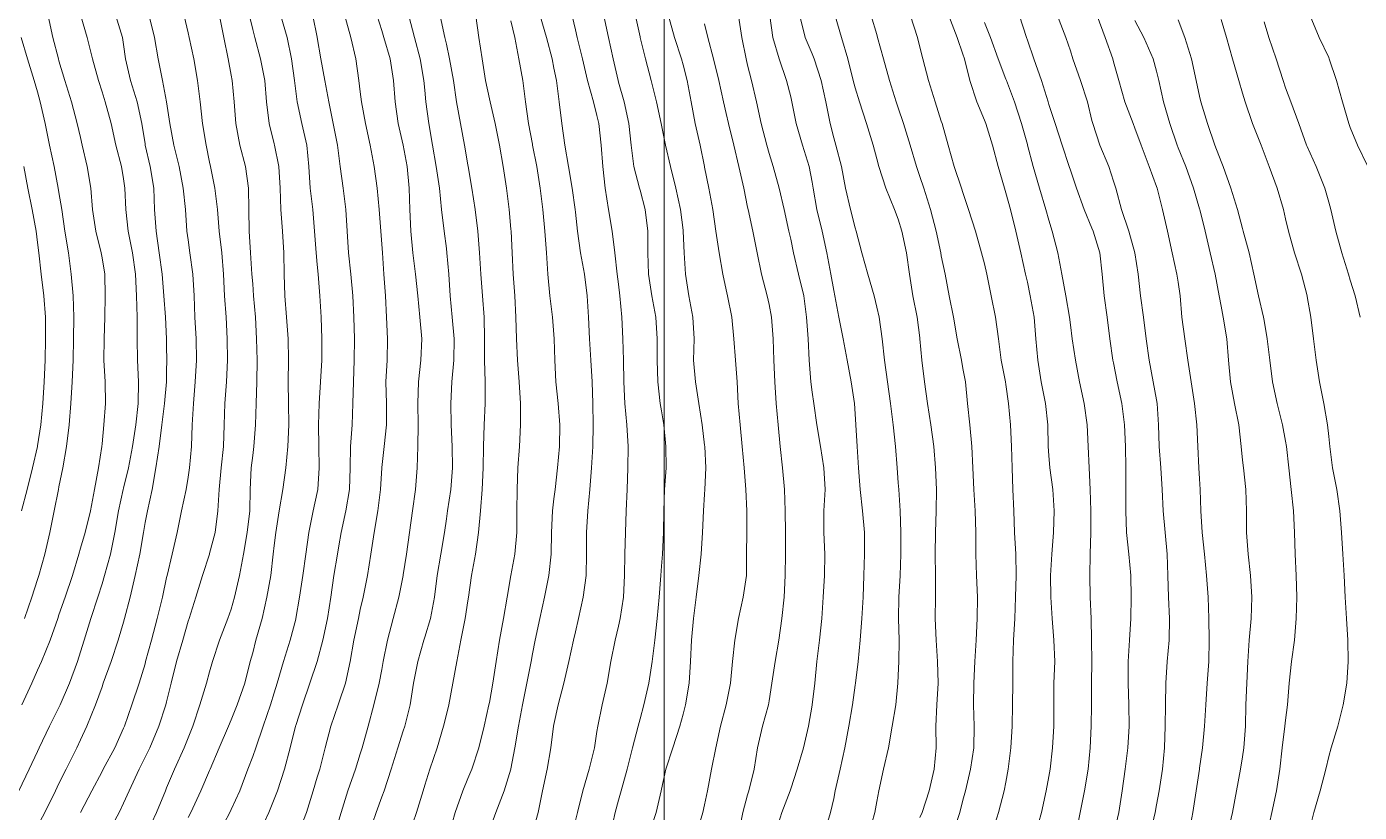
# Model space of a CAD drawing. Header units: centimetres. Extents: x 0 to 642158, y -847 to 649707.
# Drawn here: x 617152 to 617182.96, y 620297.25 to 620315.5 of the extents above; entities that cross this region are included whole.
import ezdxf

# ---------------------------------------------------------------- set-up
doc = ezdxf.new("R2010")
doc.units = ezdxf.units.CM
doc.header["$MEASUREMENT"] = 0
doc.layers.add('MEV_grille', color=254, linetype='Continuous', lineweight=9)
doc.layers.add('WAL_topographie 0.5', color=253, linetype='Continuous', lineweight=20)

# ---------------------------------------------------------------- blocks, each defined once
blk = doc.blocks.new('*U112')
at = {"layer": 'MEV_grille', "transparency": 33554687}
blk.add_lwpolyline([(0, 1825.476), (0, -1825.476)], dxfattribs=at)
blk = doc.blocks.new('*U113')
at = {"layer": 'MEV_grille', "color": 0, "linetype": 'ByBlock', "lineweight": -2, "transparency": 16777216}
blk.add_blockref('*U112', (1800, 0), dxfattribs=at)

msp = doc.modelspace()

# ---------------------------------------------------------------- linework, layer by layer
at = {"layer": 'WAL_topographie 0.5'}
for points in [[(617153.257, 620315.75), (617153.401, 620315.25), (617153.532, 620314.75), (617153.665, 620314.25), (617153.75, 620313.986), (617153.825, 620313.75), (617153.959, 620313.25), (617154.071, 620312.75), (617154.204, 620312.25), (617154.25, 620311.963), (617154.28, 620311.75), (617154.302, 620311.25), (617154.358, 620310.75), (617154.457, 620310.25), (617154.528, 620309.75), (617154.549, 620309.25), (617154.563, 620308.75), (617154.566, 620308.25), (617154.572, 620307.75), (617154.6, 620307.25), (617154.592, 620306.75), (617154.536, 620306.25), (617154.455, 620305.75), (617154.362, 620305.25), (617154.25, 620304.782), (617154.242, 620304.75), (617154.13, 620304.25), (617154.047, 620303.75), (617153.947, 620303.25), (617153.81, 620302.75), (617153.75, 620302.555), (617153.65, 620302.25), (617153.49, 620301.75), (617153.335, 620301.25), (617153.25, 620300.976), (617153.177, 620300.75), (617152.994, 620300.25), (617152.779, 620299.75), (617152.75, 620299.688), (617152.532, 620299.25), (617152.292, 620298.75), (617152.25, 620298.66), (617152.059, 620298.25), (617151.819, 620297.75)], [(617152.496, 620315.75), (617152.608, 620315.25), (617152.738, 620314.75), (617152.75, 620314.708), (617152.886, 620314.25), (617153.042, 620313.75), (617153.176, 620313.25), (617153.25, 620312.922), (617153.291, 620312.75), (617153.407, 620312.25), (617153.489, 620311.75), (617153.532, 620311.25), (617153.604, 620310.75), (617153.729, 620310.25), (617153.75, 620310.131), (617153.816, 620309.75), (617153.826, 620309.25), (617153.814, 620308.75), (617153.796, 620308.25), (617153.792, 620307.75), (617153.819, 620307.25), (617153.83, 620306.75), (617153.795, 620306.25), (617153.75, 620305.81), (617153.743, 620305.75), (617153.664, 620305.25), (617153.572, 620304.75), (617153.481, 620304.25), (617153.359, 620303.75), (617153.25, 620303.387), (617153.208, 620303.25), (617153.063, 620302.75), (617152.891, 620302.25), (617152.75, 620301.837), (617152.72, 620301.75), (617152.542, 620301.25), (617152.341, 620300.75), (617152.25, 620300.554), (617152.119, 620300.25), (617151.883, 620299.75)], [(617154.07, 620315.75), (617154.223, 620315.25), (617154.25, 620315.083), (617154.298, 620314.75), (617154.408, 620314.25), (617154.569, 620313.75), (617154.674, 620313.25), (617154.75, 620312.781), (617154.755, 620312.75), (617154.871, 620312.25), (617154.952, 620311.75), (617154.972, 620311.25), (617155.004, 620310.75), (617155.077, 620310.25), (617155.145, 620309.75), (617155.188, 620309.25), (617155.222, 620308.75), (617155.247, 620308.25), (617155.25, 620308.068), (617155.256, 620307.75), (617155.25, 620307.5), (617155.245, 620307.25), (617155.203, 620306.75), (617155.143, 620306.25), (617155.076, 620305.75), (617155.003, 620305.25), (617154.913, 620304.75), (617154.804, 620304.25), (617154.75, 620303.983), (617154.71, 620303.75), (617154.626, 620303.25), (617154.523, 620302.75), (617154.401, 620302.25), (617154.272, 620301.75), (617154.25, 620301.67), (617154.128, 620301.25), (617153.961, 620300.75), (617153.78, 620300.25), (617153.75, 620300.169), (617153.602, 620299.75), (617153.4, 620299.25), (617153.25, 620298.933), (617153.163, 620298.75), (617152.914, 620298.25), (617152.75, 620297.923), (617152.665, 620297.75), (617152.419, 620297.25), (617152.25, 620296.927)], [(617154.848, 620315.75), (617154.969, 620315.25), (617155.058, 620314.75), (617155.155, 620314.25), (617155.25, 620313.755), (617155.251, 620313.75), (617155.326, 620313.25), (617155.418, 620312.75), (617155.541, 620312.25), (617155.638, 620311.75), (617155.686, 620311.25), (617155.722, 620310.75), (617155.75, 620310.547), (617155.793, 620310.25), (617155.862, 620309.75), (617155.887, 620309.25), (617155.907, 620308.75), (617155.937, 620308.25), (617155.946, 620307.75), (617155.916, 620307.25), (617155.873, 620306.75), (617155.847, 620306.25), (617155.825, 620305.75), (617155.784, 620305.25), (617155.75, 620305.038), (617155.701, 620304.75), (617155.599, 620304.25), (617155.498, 620303.75), (617155.378, 620303.25), (617155.26, 620302.75), (617155.25, 620302.707), (617155.151, 620302.25), (617155.034, 620301.75), (617154.901, 620301.25), (617154.763, 620300.75), (617154.75, 620300.701), (617154.609, 620300.25), (617154.444, 620299.75), (617154.27, 620299.25), (617154.25, 620299.202), (617154.044, 620298.75), (617153.777, 620298.25), (617153.75, 620298.197), (617153.511, 620297.75), (617153.253, 620297.25), (617153.25, 620297.244)], [(617155.661, 620315.75), (617155.75, 620315.357), (617155.774, 620315.25), (617155.881, 620314.75), (617155.968, 620314.25), (617156.028, 620313.75), (617156.088, 620313.25), (617156.169, 620312.75), (617156.25, 620312.35), (617156.271, 620312.25), (617156.374, 620311.75), (617156.43, 620311.25), (617156.475, 620310.75), (617156.535, 620310.25), (617156.569, 620309.75), (617156.593, 620309.25), (617156.632, 620308.75), (617156.661, 620308.25), (617156.667, 620307.75), (617156.64, 620307.25), (617156.604, 620306.75), (617156.591, 620306.25), (617156.569, 620305.75), (617156.516, 620305.25), (617156.473, 620304.75), (617156.444, 620304.25), (617156.376, 620303.75), (617156.25, 620303.263), (617156.247, 620303.25), (617156.084, 620302.75), (617155.931, 620302.25), (617155.772, 620301.75), (617155.75, 620301.687), (617155.624, 620301.25), (617155.481, 620300.75), (617155.357, 620300.25), (617155.25, 620299.816), (617155.234, 620299.75), (617155.071, 620299.25), (617154.857, 620298.75), (617154.75, 620298.53), (617154.612, 620298.25), (617154.378, 620297.75), (617154.25, 620297.464), (617154.15, 620297.25), (617153.878, 620296.75)], [(617156.477, 620315.75), (617156.577, 620315.25), (617156.678, 620314.75), (617156.75, 620314.377), (617156.775, 620314.25), (617156.821, 620313.75), (617156.862, 620313.25), (617156.955, 620312.75), (617157.08, 620312.25), (617157.151, 620311.75), (617157.16, 620311.25), (617157.17, 620310.75), (617157.201, 620310.25), (617157.233, 620309.75), (617157.25, 620309.527), (617157.273, 620309.25), (617157.316, 620308.75), (617157.341, 620308.25), (617157.353, 620307.75), (617157.35, 620307.25), (617157.332, 620306.75), (617157.315, 620306.25), (617157.28, 620305.75), (617157.25, 620305.536), (617157.215, 620305.25), (617157.189, 620304.75), (617157.183, 620304.25), (617157.124, 620303.75), (617157.037, 620303.25), (617156.941, 620302.75), (617156.831, 620302.25), (617156.75, 620301.97), (617156.672, 620301.75), (617156.476, 620301.25), (617156.319, 620300.75), (617156.25, 620300.51), (617156.179, 620300.25), (617156.026, 620299.75), (617155.856, 620299.25), (617155.75, 620298.979), (617155.661, 620298.75), (617155.437, 620298.25), (617155.25, 620297.816), (617155.221, 620297.75), (617155.014, 620297.25), (617154.786, 620296.75)], [(617157.175, 620315.75), (617157.25, 620315.433), (617157.299, 620315.25), (617157.43, 620314.75), (617157.529, 620314.25), (617157.573, 620313.75), (617157.632, 620313.25), (617157.75, 620312.781), (617157.758, 620312.75), (617157.858, 620312.25), (617157.889, 620311.75), (617157.908, 620311.25), (617157.941, 620310.75), (617157.975, 620310.25), (617157.985, 620309.75), (617157.994, 620309.25), (617158.037, 620308.75), (617158.074, 620308.25), (617158.079, 620307.75), (617158.075, 620307.25), (617158.081, 620306.75), (617158.087, 620306.25), (617158.07, 620305.75), (617158.02, 620305.25), (617157.948, 620304.75), (617157.869, 620304.25), (617157.786, 620303.75), (617157.75, 620303.448), (617157.728, 620303.25), (617157.669, 620302.75), (617157.581, 620302.25), (617157.467, 620301.75), (617157.326, 620301.25), (617157.25, 620300.958), (617157.193, 620300.75), (617157.065, 620300.25), (617156.892, 620299.75), (617156.75, 620299.4), (617156.687, 620299.25), (617156.475, 620298.75), (617156.262, 620298.25), (617156.25, 620298.222), (617156.046, 620297.75), (617155.811, 620297.25), (617155.75, 620297.127)], [(617157.908, 620315.75), (617158.049, 620315.25), (617158.15, 620314.75), (617158.218, 620314.25), (617158.25, 620314.003), (617158.285, 620313.75), (617158.392, 620313.25), (617158.506, 620312.75), (617158.556, 620312.25), (617158.586, 620311.75), (617158.644, 620311.25), (617158.688, 620310.75), (617158.727, 620310.25), (617158.75, 620309.973), (617158.77, 620309.75), (617158.81, 620309.25), (617158.845, 620308.75), (617158.856, 620308.25), (617158.853, 620307.75), (617158.826, 620307.25), (617158.793, 620306.75), (617158.782, 620306.25), (617158.785, 620305.75), (617158.796, 620305.25), (617158.765, 620304.75), (617158.75, 620304.676), (617158.657, 620304.25), (617158.557, 620303.75), (617158.488, 620303.25), (617158.413, 620302.75), (617158.335, 620302.25), (617158.253, 620301.75), (617158.25, 620301.739), (617158.119, 620301.25), (617157.963, 620300.75), (617157.819, 620300.25), (617157.75, 620300.028), (617157.663, 620299.75), (617157.49, 620299.25), (617157.322, 620298.75), (617157.25, 620298.544), (617157.141, 620298.25), (617156.948, 620297.75), (617156.75, 620297.317), (617156.716, 620297.25), (617156.459, 620296.75)], [(617158.647, 620315.75), (617158.75, 620315.254), (617158.751, 620315.25), (617158.83, 620314.75), (617158.925, 620314.25), (617159.018, 620313.75), (617159.121, 620313.25), (617159.219, 620312.75), (617159.25, 620312.5), (617159.283, 620312.25), (617159.349, 620311.75), (617159.413, 620311.25), (617159.444, 620310.75), (617159.48, 620310.25), (617159.532, 620309.75), (617159.579, 620309.25), (617159.604, 620308.75), (617159.613, 620308.25), (617159.61, 620307.75), (617159.591, 620307.25), (617159.577, 620306.75), (617159.559, 620306.25), (617159.523, 620305.75), (617159.513, 620305.25), (617159.503, 620304.75), (617159.418, 620304.25), (617159.304, 620303.75), (617159.25, 620303.442), (617159.218, 620303.25), (617159.136, 620302.75), (617159.065, 620302.25), (617158.986, 620301.75), (617158.881, 620301.25), (617158.75, 620300.757), (617158.748, 620300.75), (617158.58, 620300.25), (617158.406, 620299.75), (617158.25, 620299.268), (617158.244, 620299.25), (617158.12, 620298.75), (617157.992, 620298.25), (617157.824, 620297.75), (617157.75, 620297.559), (617157.628, 620297.25), (617157.393, 620296.75)], [(617159.39, 620315.75), (617159.531, 620315.25), (617159.643, 620314.75), (617159.715, 620314.25), (617159.75, 620313.989), (617159.782, 620313.75), (617159.873, 620313.25), (617159.977, 620312.75), (617160.07, 620312.25), (617160.141, 620311.75), (617160.186, 620311.25), (617160.224, 620310.75), (617160.25, 620310.446), (617160.266, 620310.25), (617160.297, 620309.75), (617160.333, 620309.25), (617160.363, 620308.75), (617160.383, 620308.25), (617160.374, 620307.75), (617160.346, 620307.25), (617160.357, 620306.75), (617160.359, 620306.25), (617160.307, 620305.75), (617160.25, 620305.258), (617160.249, 620305.25), (617160.217, 620304.75), (617160.157, 620304.25), (617160.069, 620303.75), (617159.997, 620303.25), (617159.918, 620302.75), (617159.82, 620302.25), (617159.75, 620301.958), (617159.705, 620301.75), (617159.6, 620301.25), (617159.516, 620300.75), (617159.403, 620300.25), (617159.25, 620299.79), (617159.236, 620299.75), (617159.066, 620299.25), (617158.937, 620298.75), (617158.808, 620298.25), (617158.75, 620298.065), (617158.655, 620297.75), (617158.499, 620297.25), (617158.307, 620296.75)], [(617160.146, 620315.75), (617160.25, 620315.413), (617160.298, 620315.25), (617160.442, 620314.75), (617160.524, 620314.25), (617160.56, 620313.75), (617160.633, 620313.25), (617160.75, 620312.75), (617160.75, 620312.75), (617160.839, 620312.25), (617160.885, 620311.75), (617160.9, 620311.25), (617160.926, 620310.75), (617160.972, 620310.25), (617161.031, 620309.75), (617161.088, 620309.25), (617161.136, 620308.75), (617161.18, 620308.25), (617161.159, 620307.75), (617161.102, 620307.25), (617161.09, 620306.75), (617161.094, 620306.25), (617161.085, 620305.75), (617161.069, 620305.25), (617161.031, 620304.75), (617160.965, 620304.25), (617160.896, 620303.75), (617160.826, 620303.25), (617160.75, 620302.763), (617160.748, 620302.75), (617160.649, 620302.25), (617160.517, 620301.75), (617160.385, 620301.25), (617160.285, 620300.75), (617160.25, 620300.57), (617160.187, 620300.25), (617160.066, 620299.75), (617159.933, 620299.25), (617159.794, 620298.75), (617159.75, 620298.608), (617159.637, 620298.25), (617159.464, 620297.75), (617159.304, 620297.25), (617159.25, 620297.068)], [(617160.878, 620315.75), (617161.006, 620315.25), (617161.139, 620314.75), (617161.23, 620314.25), (617161.25, 620314.028), (617161.276, 620313.75), (617161.341, 620313.25), (617161.427, 620312.75), (617161.516, 620312.25), (617161.591, 620311.75), (617161.64, 620311.25), (617161.697, 620310.75), (617161.75, 620310.348), (617161.763, 620310.25), (617161.807, 620309.75), (617161.838, 620309.25), (617161.887, 620308.75), (617161.935, 620308.25), (617161.922, 620307.75), (617161.874, 620307.25), (617161.851, 620306.75), (617161.859, 620306.25), (617161.882, 620305.75), (617161.893, 620305.25), (617161.852, 620304.75), (617161.774, 620304.25), (617161.75, 620304.069), (617161.706, 620303.75), (617161.623, 620303.25), (617161.534, 620302.75), (617161.474, 620302.25), (617161.378, 620301.75), (617161.25, 620301.32), (617161.228, 620301.25), (617161.085, 620300.75), (617160.984, 620300.25), (617160.907, 620299.75), (617160.787, 620299.25), (617160.75, 620299.145), (617160.622, 620298.75), (617160.464, 620298.25), (617160.302, 620297.75), (617160.25, 620297.613), (617160.12, 620297.25), (617159.947, 620296.75)], [(617161.607, 620315.75), (617161.715, 620315.25), (617161.75, 620315.091), (617161.826, 620314.75), (617161.913, 620314.25), (617161.989, 620313.75), (617162.08, 620313.25), (617162.172, 620312.75), (617162.25, 620312.29), (617162.257, 620312.25), (617162.34, 620311.75), (617162.416, 620311.25), (617162.481, 620310.75), (617162.522, 620310.25), (617162.553, 620309.75), (617162.591, 620309.25), (617162.628, 620308.75), (617162.639, 620308.25), (617162.637, 620307.75), (617162.65, 620307.25), (617162.651, 620306.75), (617162.626, 620306.25), (617162.615, 620305.75), (617162.605, 620305.25), (617162.58, 620304.75), (617162.543, 620304.25), (617162.5, 620303.75), (617162.425, 620303.25), (617162.334, 620302.75), (617162.265, 620302.25), (617162.25, 620302.163), (617162.187, 620301.75), (617162.089, 620301.25), (617161.994, 620300.75), (617161.9, 620300.25), (617161.806, 620299.75), (617161.75, 620299.521), (617161.686, 620299.25), (617161.534, 620298.75), (617161.367, 620298.25), (617161.25, 620297.885), (617161.208, 620297.75), (617161.056, 620297.25), (617160.883, 620296.75)], [(617162.431, 620315.75), (617162.508, 620315.25), (617162.58, 620314.75), (617162.661, 620314.25), (617162.75, 620313.826), (617162.767, 620313.75), (617162.885, 620313.25), (617162.985, 620312.75), (617163.072, 620312.25), (617163.149, 620311.75), (617163.21, 620311.25), (617163.25, 620310.796), (617163.254, 620310.75), (617163.281, 620310.25), (617163.305, 620309.75), (617163.339, 620309.25), (617163.363, 620308.75), (617163.381, 620308.25), (617163.404, 620307.75), (617163.44, 620307.25), (617163.474, 620306.75), (617163.476, 620306.25), (617163.447, 620305.75), (617163.413, 620305.25), (617163.396, 620304.75), (617163.391, 620304.25), (617163.386, 620303.75), (617163.343, 620303.25), (617163.25, 620302.75), (617163.25, 620302.75), (617163.166, 620302.25), (617163.079, 620301.75), (617162.988, 620301.25), (617162.911, 620300.75), (617162.826, 620300.25), (617162.75, 620299.804), (617162.739, 620299.75), (617162.63, 620299.25), (617162.508, 620298.75), (617162.343, 620298.25), (617162.25, 620298.037), (617162.131, 620297.75), (617161.956, 620297.25), (617161.814, 620296.75)], [(617163.933, 620315.75), (617164.074, 620315.25), (617164.208, 620314.75), (617164.25, 620314.537), (617164.306, 620314.25), (617164.368, 620313.75), (617164.433, 620313.25), (617164.502, 620312.75), (617164.586, 620312.25), (617164.674, 620311.75), (617164.744, 620311.25), (617164.75, 620311.189), (617164.799, 620310.75), (617164.87, 620310.25), (617164.958, 620309.75), (617165.019, 620309.25), (617165.051, 620308.75), (617165.075, 620308.25), (617165.104, 620307.75), (617165.135, 620307.25), (617165.156, 620306.75), (617165.164, 620306.25), (617165.153, 620305.75), (617165.123, 620305.25), (617165.083, 620304.75), (617165.038, 620304.25), (617165.004, 620303.75), (617165.003, 620303.25), (617164.997, 620302.75), (617164.931, 620302.25), (617164.82, 620301.75), (617164.75, 620301.443), (617164.707, 620301.25), (617164.596, 620300.75), (617164.48, 620300.25), (617164.35, 620299.75), (617164.25, 620299.291), (617164.242, 620299.25), (617164.174, 620298.75), (617164.09, 620298.25), (617163.987, 620297.75), (617163.881, 620297.25), (617163.75, 620296.775)], [(617164.672, 620315.75), (617164.75, 620315.424), (617164.791, 620315.25), (617164.911, 620314.75), (617165.028, 620314.25), (617165.166, 620313.75), (617165.25, 620313.439), (617165.295, 620313.25), (617165.35, 620312.75), (617165.382, 620312.25), (617165.439, 620311.75), (617165.52, 620311.25), (617165.6, 620310.75), (617165.664, 620310.25), (617165.722, 620309.75), (617165.75, 620309.522), (617165.783, 620309.25), (617165.828, 620308.75), (617165.849, 620308.25), (617165.866, 620307.75), (617165.876, 620307.25), (617165.897, 620306.75), (617165.94, 620306.25), (617165.971, 620305.75), (617165.97, 620305.25), (617165.949, 620304.75), (617165.928, 620304.25), (617165.909, 620303.75), (617165.895, 620303.25), (617165.888, 620302.75), (617165.862, 620302.25), (617165.788, 620301.75), (617165.75, 620301.574), (617165.674, 620301.25), (617165.573, 620300.75), (617165.486, 620300.25), (617165.372, 620299.75), (617165.268, 620299.25), (617165.25, 620299.129), (617165.19, 620298.75), (617165.065, 620298.25), (617164.921, 620297.75), (617164.794, 620297.25), (617164.75, 620297.062)], [(617165.408, 620315.75), (617165.519, 620315.25), (617165.623, 620314.75), (617165.738, 620314.25), (617165.75, 620314.207), (617165.88, 620313.75), (617165.993, 620313.25), (617166.044, 620312.75), (617166.107, 620312.25), (617166.238, 620311.75), (617166.25, 620311.702), (617166.37, 620311.25), (617166.431, 620310.75), (617166.434, 620310.25), (617166.443, 620309.75), (617166.523, 620309.25), (617166.619, 620308.75), (617166.65, 620308.25), (617166.647, 620307.75), (617166.661, 620307.25), (617166.721, 620306.75), (617166.75, 620306.574), (617166.803, 620306.25), (617166.852, 620305.75), (617166.855, 620305.25), (617166.822, 620304.75), (617166.801, 620304.25), (617166.795, 620303.75), (617166.772, 620303.25), (617166.75, 620302.972), (617166.734, 620302.75), (617166.695, 620302.25), (617166.65, 620301.75), (617166.593, 620301.25), (617166.535, 620300.75), (617166.451, 620300.25), (617166.339, 620299.75), (617166.25, 620299.422), (617166.205, 620299.25), (617166.074, 620298.75), (617165.952, 620298.25), (617165.811, 620297.75), (617165.75, 620297.531), (617165.674, 620297.25), (617165.561, 620296.75)], [(617166.141, 620315.75), (617166.25, 620315.262), (617166.253, 620315.25), (617166.378, 620314.75), (617166.509, 620314.25), (617166.636, 620313.75), (617166.743, 620313.25), (617166.75, 620313.213), (617166.842, 620312.75), (617166.96, 620312.25), (617167.084, 620311.75), (617167.193, 620311.25), (617167.25, 620310.775), (617167.253, 620310.75), (617167.273, 620310.25), (617167.305, 620309.75), (617167.383, 620309.25), (617167.48, 620308.75), (617167.506, 620308.25), (617167.494, 620307.75), (617167.541, 620307.25), (617167.618, 620306.75), (617167.693, 620306.25), (617167.75, 620305.778), (617167.753, 620305.75), (617167.775, 620305.25), (617167.758, 620304.75), (617167.75, 620304.643), (617167.724, 620304.25), (617167.703, 620303.75), (617167.672, 620303.25), (617167.619, 620302.75), (617167.557, 620302.25), (617167.489, 620301.75), (617167.442, 620301.25), (617167.426, 620300.75), (617167.389, 620300.25), (617167.303, 620299.75), (617167.25, 620299.534), (617167.178, 620299.25), (617167.011, 620298.75), (617166.853, 620298.25), (617166.75, 620297.79), (617166.742, 620297.75), (617166.621, 620297.25), (617166.464, 620296.75)], [(617166.912, 620315.75), (617167.049, 620315.25), (617167.212, 620314.75), (617167.25, 620314.617), (617167.345, 620314.25), (617167.439, 620313.75), (617167.531, 620313.25), (617167.647, 620312.75), (617167.747, 620312.25), (617167.75, 620312.235), (617167.846, 620311.75), (617167.939, 620311.25), (617168.008, 620310.75), (617168.085, 620310.25), (617168.173, 620309.75), (617168.25, 620309.385), (617168.279, 620309.25), (617168.38, 620308.75), (617168.431, 620308.25), (617168.468, 620307.75), (617168.503, 620307.25), (617168.528, 620306.75), (617168.574, 620306.25), (617168.626, 620305.75), (617168.668, 620305.25), (617168.706, 620304.75), (617168.733, 620304.25), (617168.732, 620303.75), (617168.727, 620303.25), (617168.72, 620302.75), (617168.644, 620302.25), (617168.54, 620301.75), (617168.456, 620301.25), (617168.401, 620300.75), (617168.354, 620300.25), (617168.251, 620299.75), (617168.25, 620299.746), (617168.116, 620299.25), (617168.008, 620298.75), (617167.912, 620298.25), (617167.816, 620297.75), (617167.75, 620297.425), (617167.711, 620297.25), (617167.56, 620296.75)], [(617168.536, 620315.75), (617168.616, 620315.25), (617168.716, 620314.75), (617168.75, 620314.607), (617168.836, 620314.25), (617168.953, 620313.75), (617169.068, 620313.25), (617169.194, 620312.75), (617169.25, 620312.555), (617169.347, 620312.25), (617169.481, 620311.75), (617169.597, 620311.25), (617169.71, 620310.75), (617169.75, 620310.561), (617169.815, 620310.25), (617169.934, 620309.75), (617170.052, 620309.25), (617170.119, 620308.75), (617170.153, 620308.25), (617170.181, 620307.75), (617170.22, 620307.25), (617170.25, 620307.013), (617170.288, 620306.75), (617170.36, 620306.25), (617170.443, 620305.75), (617170.524, 620305.25), (617170.548, 620304.75), (617170.521, 620304.25), (617170.519, 620303.75), (617170.544, 620303.25), (617170.532, 620302.75), (617170.506, 620302.25), (617170.477, 620301.75), (617170.421, 620301.25), (617170.358, 620300.75), (617170.308, 620300.25), (617170.251, 620299.75), (617170.25, 620299.743), (617170.167, 620299.25), (617170.045, 620298.75), (617169.901, 620298.25), (617169.75, 620297.797), (617169.735, 620297.75), (617169.547, 620297.25), (617169.39, 620296.75)], [(617169.266, 620315.75), (617169.333, 620315.25), (617169.48, 620314.75), (617169.656, 620314.25), (617169.75, 620313.871), (617169.779, 620313.75), (617169.88, 620313.25), (617170.026, 620312.75), (617170.183, 620312.25), (617170.25, 620311.886), (617170.273, 620311.75), (617170.359, 620311.25), (617170.484, 620310.75), (617170.589, 620310.25), (617170.683, 620309.75), (617170.75, 620309.37), (617170.774, 620309.25), (617170.866, 620308.75), (617170.967, 620308.25), (617171.061, 620307.75), (617171.156, 620307.25), (617171.233, 620306.75), (617171.25, 620306.508), (617171.267, 620306.25), (617171.293, 620305.75), (617171.324, 620305.25), (617171.361, 620304.75), (617171.415, 620304.25), (617171.463, 620303.75), (617171.468, 620303.25), (617171.452, 620302.75), (617171.437, 620302.25), (617171.407, 620301.75), (617171.366, 620301.25), (617171.317, 620300.75), (617171.256, 620300.25), (617171.25, 620300.203), (617171.189, 620299.75), (617171.105, 620299.25), (617171.009, 620298.75), (617170.898, 620298.25), (617170.786, 620297.75), (617170.75, 620297.573), (617170.674, 620297.25), (617170.529, 620296.75)], [(617169.963, 620315.75), (617170.087, 620315.25), (617170.25, 620314.87), (617170.299, 620314.75), (617170.458, 620314.25), (617170.563, 620313.75), (617170.665, 620313.25), (617170.75, 620312.919), (617170.797, 620312.75), (617170.927, 620312.25), (617171.025, 620311.75), (617171.141, 620311.25), (617171.25, 620310.83), (617171.275, 620310.75), (617171.402, 620310.25), (617171.539, 620309.75), (617171.686, 620309.25), (617171.75, 620308.987), (617171.804, 620308.75), (617171.874, 620308.25), (617171.927, 620307.75), (617171.998, 620307.25), (617172.067, 620306.75), (617172.13, 620306.25), (617172.186, 620305.75), (617172.225, 620305.25), (617172.25, 620304.906), (617172.261, 620304.75), (617172.291, 620304.25), (617172.312, 620303.75), (617172.313, 620303.25), (617172.291, 620302.75), (617172.264, 620302.25), (617172.257, 620301.75), (617172.268, 620301.25), (617172.266, 620300.75), (617172.25, 620300.432), (617172.24, 620300.25), (617172.191, 620299.75), (617172.111, 620299.25), (617172.019, 620298.75), (617171.907, 620298.25), (617171.802, 620297.75), (617171.75, 620297.504), (617171.708, 620297.25), (617171.564, 620296.75)], [(617170.784, 620315.75), (617170.932, 620315.25), (617171.078, 620314.75), (617171.205, 620314.25), (617171.25, 620314.079), (617171.35, 620313.75), (617171.512, 620313.25), (617171.668, 620312.75), (617171.75, 620312.432), (617171.799, 620312.25), (617171.958, 620311.75), (617172.163, 620311.25), (617172.25, 620311.025), (617172.332, 620310.75), (617172.442, 620310.25), (617172.514, 620309.75), (617172.591, 620309.25), (617172.689, 620308.75), (617172.75, 620308.274), (617172.753, 620308.25), (617172.795, 620307.75), (617172.861, 620307.25), (617172.928, 620306.75), (617173.004, 620306.25), (617173.075, 620305.75), (617173.118, 620305.25), (617173.135, 620304.75), (617173.131, 620304.25), (617173.115, 620303.75), (617173.109, 620303.25), (617173.116, 620302.75), (617173.111, 620302.25), (617173.104, 620301.75), (617173.129, 620301.25), (617173.165, 620300.75), (617173.176, 620300.25), (617173.144, 620299.75), (617173.119, 620299.25), (617173.129, 620298.75), (617173.087, 620298.25), (617172.971, 620297.75), (617172.803, 620297.25), (617172.75, 620297.131)], [(617171.621, 620315.75), (617171.75, 620315.318), (617171.771, 620315.25), (617171.904, 620314.75), (617172.048, 620314.25), (617172.203, 620313.75), (617172.25, 620313.611), (617172.372, 620313.25), (617172.529, 620312.75), (617172.673, 620312.25), (617172.75, 620312.023), (617172.841, 620311.75), (617172.999, 620311.25), (617173.128, 620310.75), (617173.238, 620310.25), (617173.25, 620310.177), (617173.336, 620309.75), (617173.432, 620309.25), (617173.531, 620308.75), (617173.615, 620308.25), (617173.716, 620307.75), (617173.75, 620307.559), (617173.808, 620307.25), (617173.858, 620306.75), (617173.909, 620306.25), (617173.958, 620305.75), (617173.982, 620305.25), (617174.002, 620304.75), (617174.033, 620304.25), (617174.053, 620303.75), (617174.054, 620303.25), (617174.071, 620302.75), (617174.09, 620302.25), (617174.085, 620301.75), (617174.057, 620301.25), (617174.03, 620300.75), (617174.008, 620300.25), (617174, 620299.75), (617174.015, 620299.25), (617174.006, 620298.75), (617173.928, 620298.25), (617173.808, 620297.75), (617173.75, 620297.533), (617173.678, 620297.25), (617173.519, 620296.75)], [(617172.536, 620315.75), (617172.694, 620315.25), (617172.75, 620315.026), (617172.82, 620314.75), (617172.955, 620314.25), (617173.105, 620313.75), (617173.25, 620313.306), (617173.269, 620313.25), (617173.408, 620312.75), (617173.549, 620312.25), (617173.719, 620311.75), (617173.75, 620311.647), (617173.884, 620311.25), (617174.041, 620310.75), (617174.186, 620310.25), (617174.25, 620309.989), (617174.304, 620309.75), (617174.405, 620309.25), (617174.505, 620308.75), (617174.576, 620308.25), (617174.644, 620307.75), (617174.741, 620307.25), (617174.75, 620307.191), (617174.813, 620306.75), (617174.854, 620306.25), (617174.88, 620305.75), (617174.894, 620305.25), (617174.915, 620304.75), (617174.938, 620304.25), (617174.954, 620303.75), (617174.978, 620303.25), (617174.986, 620302.75), (617174.977, 620302.25), (617174.956, 620301.75), (617174.926, 620301.25), (617174.914, 620300.75), (617174.908, 620300.25), (617174.903, 620299.75), (617174.897, 620299.25), (617174.867, 620298.75), (617174.806, 620298.25), (617174.75, 620297.951), (617174.712, 620297.75), (617174.582, 620297.25), (617174.421, 620296.75)], [(617173.424, 620315.75), (617173.619, 620315.25), (617173.75, 620314.86), (617173.786, 620314.75), (617173.911, 620314.25), (617174.077, 620313.75), (617174.25, 620313.331), (617174.281, 620313.25), (617174.436, 620312.75), (617174.568, 620312.25), (617174.717, 620311.75), (617174.75, 620311.643), (617174.86, 620311.25), (617174.981, 620310.75), (617175.096, 620310.25), (617175.209, 620309.75), (617175.25, 620309.562), (617175.314, 620309.25), (617175.405, 620308.75), (617175.449, 620308.25), (617175.489, 620307.75), (617175.571, 620307.25), (617175.668, 620306.75), (617175.727, 620306.25), (617175.733, 620305.75), (617175.75, 620305.539), (617175.774, 620305.25), (617175.844, 620304.75), (617175.873, 620304.25), (617175.854, 620303.75), (617175.816, 620303.25), (617175.785, 620302.75), (617175.791, 620302.25), (617175.829, 620301.75), (617175.868, 620301.25), (617175.885, 620300.75), (617175.868, 620300.25), (617175.861, 620299.75), (617175.865, 620299.25), (617175.836, 620298.75), (617175.778, 620298.25), (617175.75, 620298.086), (617175.689, 620297.75), (617175.577, 620297.25), (617175.437, 620296.75)], [(617175.069, 620315.75), (617175.228, 620315.25), (617175.25, 620315.183), (617175.401, 620314.75), (617175.579, 620314.25), (617175.732, 620313.75), (617175.75, 620313.691), (617175.899, 620313.25), (617176.057, 620312.75), (617176.223, 620312.25), (617176.25, 620312.167), (617176.393, 620311.75), (617176.568, 620311.25), (617176.75, 620310.823), (617176.779, 620310.75), (617176.931, 620310.25), (617176.986, 620309.75), (617177.03, 620309.25), (617177.101, 620308.75), (617177.167, 620308.25), (617177.238, 620307.75), (617177.25, 620307.693), (617177.338, 620307.25), (617177.442, 620306.75), (617177.505, 620306.25), (617177.529, 620305.75), (617177.54, 620305.25), (617177.539, 620304.75), (617177.534, 620304.25), (617177.556, 620303.75), (617177.606, 620303.25), (617177.652, 620302.75), (617177.664, 620302.25), (617177.652, 620301.75), (617177.624, 620301.25), (617177.593, 620300.75), (617177.589, 620300.25), (617177.61, 620299.75), (617177.616, 620299.25), (617177.585, 620298.75), (617177.524, 620298.25), (617177.451, 620297.75), (617177.373, 620297.25), (617177.256, 620296.75)], [(617175.953, 620315.75), (617176.146, 620315.25), (617176.25, 620314.937), (617176.309, 620314.75), (617176.485, 620314.25), (617176.643, 620313.75), (617176.75, 620313.323), (617176.769, 620313.25), (617176.935, 620312.75), (617177.144, 620312.25), (617177.25, 620311.908), (617177.301, 620311.75), (617177.433, 620311.25), (617177.61, 620310.75), (617177.749, 620310.25), (617177.75, 620310.243), (617177.825, 620309.75), (617177.881, 620309.25), (617177.945, 620308.75), (617178.012, 620308.25), (617178.079, 620307.75), (617178.17, 620307.25), (617178.25, 620306.828), (617178.265, 620306.75), (617178.299, 620306.25), (617178.313, 620305.75), (617178.35, 620305.25), (617178.383, 620304.75), (617178.405, 620304.25), (617178.45, 620303.75), (617178.498, 620303.25), (617178.516, 620302.75), (617178.53, 620302.25), (617178.551, 620301.75), (617178.544, 620301.25), (617178.5, 620300.75), (617178.465, 620300.25), (617178.458, 620299.75), (617178.451, 620299.25), (617178.432, 620298.75), (617178.391, 620298.25), (617178.315, 620297.75), (617178.25, 620297.424), (617178.217, 620297.25), (617178.1, 620296.75)], [(617176.871, 620315.75), (617177.059, 620315.25), (617177.232, 620314.75), (617177.25, 620314.685), (617177.371, 620314.25), (617177.512, 620313.75), (617177.705, 620313.25), (617177.75, 620313.14), (617177.89, 620312.75), (617178.08, 620312.25), (617178.25, 620311.789), (617178.264, 620311.75), (617178.392, 620311.25), (617178.503, 620310.75), (617178.614, 620310.25), (617178.724, 620309.75), (617178.75, 620309.567), (617178.797, 620309.25), (617178.839, 620308.75), (617178.905, 620308.25), (617178.977, 620307.75), (617179.056, 620307.25), (617179.135, 620306.75), (617179.184, 620306.25), (617179.207, 620305.75), (617179.237, 620305.25), (617179.25, 620305), (617179.264, 620304.75), (617179.276, 620304.25), (617179.31, 620303.75), (617179.368, 620303.25), (617179.415, 620302.75), (617179.448, 620302.25), (617179.468, 620301.75), (617179.475, 620301.25), (617179.462, 620300.75), (617179.429, 620300.25), (617179.396, 620299.75), (617179.362, 620299.25), (617179.316, 620298.75), (617179.25, 620298.276), (617179.247, 620298.25), (617179.173, 620297.75), (617179.095, 620297.25), (617179.001, 620296.75)], [(617181.822, 620315.75), (617182.03, 620315.25), (617182.25, 620314.785), (617182.265, 620314.75), (617182.435, 620314.25), (617182.572, 620313.75), (617182.716, 620313.25), (617182.75, 620313.16), (617182.917, 620312.75), (617183.157, 620312.25)], [(617163.25, 620315.634), (617163.338, 620315.25), (617163.437, 620314.75), (617163.523, 620314.25), (617163.586, 620313.75), (617163.66, 620313.25), (617163.75, 620312.77), (617163.754, 620312.75), (617163.85, 620312.25), (617163.933, 620311.75), (617163.991, 620311.25), (617164.041, 620310.75), (617164.077, 620310.25), (617164.107, 620309.75), (617164.154, 620309.25), (617164.216, 620308.75), (617164.25, 620308.352), (617164.258, 620308.25), (617164.271, 620307.75), (617164.297, 620307.25), (617164.348, 620306.75), (617164.389, 620306.25), (617164.381, 620305.75), (617164.335, 620305.25), (617164.276, 620304.75), (617164.25, 620304.529), (617164.217, 620304.25), (617164.192, 620303.75), (617164.185, 620303.25), (617164.132, 620302.75), (617164.028, 620302.25), (617163.918, 620301.75), (617163.811, 620301.25), (617163.75, 620300.935), (617163.718, 620300.75), (617163.619, 620300.25), (617163.516, 620299.75), (617163.426, 620299.25), (617163.344, 620298.75), (617163.25, 620298.26), (617163.248, 620298.25), (617163.09, 620297.75), (617162.899, 620297.25), (617162.75, 620296.845)], [(617167.75, 620315.564), (617167.826, 620315.25), (617167.957, 620314.75), (617168.081, 620314.25), (617168.187, 620313.75), (617168.25, 620313.48), (617168.306, 620313.25), (617168.429, 620312.75), (617168.546, 620312.25), (617168.658, 620311.75), (617168.75, 620311.307), (617168.762, 620311.25), (617168.871, 620310.75), (617168.97, 620310.25), (617169.075, 620309.75), (617169.207, 620309.25), (617169.25, 620309.048), (617169.308, 620308.75), (617169.34, 620308.25), (617169.359, 620307.75), (617169.383, 620307.25), (617169.414, 620306.75), (617169.46, 620306.25), (617169.506, 620305.75), (617169.561, 620305.25), (617169.603, 620304.75), (617169.622, 620304.25), (617169.629, 620303.75), (617169.626, 620303.25), (617169.621, 620302.75), (617169.596, 620302.25), (617169.547, 620301.75), (617169.477, 620301.25), (617169.387, 620300.75), (617169.315, 620300.25), (617169.25, 620299.839), (617169.237, 620299.75), (617169.099, 620299.25), (617168.98, 620298.75), (617168.901, 620298.25), (617168.779, 620297.75), (617168.75, 620297.653), (617168.639, 620297.25), (617168.538, 620296.75)], [(617174.25, 620315.596), (617174.395, 620315.25), (617174.574, 620314.75), (617174.75, 620314.281), (617174.762, 620314.25), (617174.952, 620313.75), (617175.111, 620313.25), (617175.25, 620312.766), (617175.255, 620312.75), (617175.386, 620312.25), (617175.53, 620311.75), (617175.682, 620311.25), (617175.75, 620311.002), (617175.829, 620310.75), (617175.959, 620310.25), (617176.053, 620309.75), (617176.145, 620309.25), (617176.228, 620308.75), (617176.25, 620308.572), (617176.292, 620308.25), (617176.368, 620307.75), (617176.459, 620307.25), (617176.567, 620306.75), (617176.638, 620306.25), (617176.664, 620305.75), (617176.687, 620305.25), (617176.708, 620304.75), (617176.724, 620304.25), (617176.726, 620303.75), (617176.712, 620303.25), (617176.702, 620302.75), (617176.712, 620302.25), (617176.73, 620301.75), (617176.742, 620301.25), (617176.744, 620300.75), (617176.741, 620300.25), (617176.74, 620299.75), (617176.731, 620299.25), (617176.706, 620298.75), (617176.661, 620298.25), (617176.577, 620297.75), (617176.477, 620297.25), (617176.372, 620296.75)], [(617177.75, 620315.643), (617177.954, 620315.25), (617178.173, 620314.75), (617178.25, 620314.469), (617178.305, 620314.25), (617178.415, 620313.75), (617178.562, 620313.25), (617178.726, 620312.75), (617178.75, 620312.687), (617178.928, 620312.25), (617179.111, 620311.75), (617179.25, 620311.268), (617179.255, 620311.25), (617179.383, 620310.75), (617179.5, 620310.25), (617179.612, 620309.75), (617179.704, 620309.25), (617179.75, 620309.006), (617179.801, 620308.75), (617179.88, 620308.25), (617179.921, 620307.75), (617179.967, 620307.25), (617180.059, 620306.75), (617180.16, 620306.25), (617180.216, 620305.75), (617180.25, 620305.429), (617180.27, 620305.25), (617180.328, 620304.75), (617180.338, 620304.25), (617180.341, 620303.75), (617180.382, 620303.25), (617180.437, 620302.75), (617180.466, 620302.25), (617180.449, 620301.75), (617180.406, 620301.25), (617180.371, 620300.75), (617180.346, 620300.25), (617180.329, 620299.75), (617180.317, 620299.25), (617180.282, 620298.75), (617180.25, 620298.537), (617180.202, 620298.25), (617180.111, 620297.75), (617180.012, 620297.25), (617179.9, 620296.75)], [(617178.75, 620315.66), (617178.906, 620315.25), (617179.062, 620314.75), (617179.172, 620314.25), (617179.25, 620313.885), (617179.282, 620313.75), (617179.434, 620313.25), (617179.608, 620312.75), (617179.75, 620312.367), (617179.796, 620312.25), (617179.975, 620311.75), (617180.131, 620311.25), (617180.25, 620310.809), (617180.267, 620310.75), (617180.405, 620310.25), (617180.514, 620309.75), (617180.62, 620309.25), (617180.738, 620308.75), (617180.75, 620308.676), (617180.823, 620308.25), (617180.88, 620307.75), (617180.948, 620307.25), (617181.051, 620306.75), (617181.177, 620306.25), (617181.25, 620305.875), (617181.273, 620305.75), (617181.327, 620305.25), (617181.381, 620304.75), (617181.431, 620304.25), (617181.455, 620303.75), (617181.468, 620303.25), (617181.496, 620302.75), (617181.513, 620302.25), (617181.497, 620301.75), (617181.453, 620301.25), (617181.384, 620300.75), (617181.33, 620300.25), (617181.295, 620299.75), (617181.25, 620299.393), (617181.235, 620299.25), (617181.172, 620298.75), (617181.117, 620298.25), (617181.036, 620297.75), (617180.927, 620297.25), (617180.82, 620296.75)], [(617179.75, 620315.67), (617179.875, 620315.25), (617180.019, 620314.75), (617180.166, 620314.25), (617180.25, 620313.953), (617180.31, 620313.75), (617180.481, 620313.25), (617180.678, 620312.75), (617180.75, 620312.565), (617180.866, 620312.25), (617181.056, 620311.75), (617181.198, 620311.25), (617181.25, 620311.036), (617181.316, 620310.75), (617181.457, 620310.25), (617181.616, 620309.75), (617181.747, 620309.25), (617181.75, 620309.233), (617181.835, 620308.75), (617181.899, 620308.25), (617181.958, 620307.75), (617182.04, 620307.25), (617182.139, 620306.75), (617182.222, 620306.25), (617182.25, 620305.982), (617182.275, 620305.75), (617182.34, 620305.25), (617182.436, 620304.75), (617182.512, 620304.25), (617182.549, 620303.75), (617182.579, 620303.25), (617182.609, 620302.75), (617182.634, 620302.25), (617182.667, 620301.75), (617182.695, 620301.25), (617182.704, 620300.75), (617182.672, 620300.25), (617182.59, 620299.75), (617182.465, 620299.25), (617182.309, 620298.75), (617182.25, 620298.544), (617182.181, 620298.25), (617182.054, 620297.75), (617181.906, 620297.25), (617181.783, 620296.75)], [(617180.75, 620315.614), (617180.859, 620315.25), (617181.03, 620314.75), (617181.193, 620314.25), (617181.25, 620314.081), (617181.37, 620313.75), (617181.56, 620313.25), (617181.735, 620312.75), (617181.75, 620312.713), (617181.959, 620312.25), (617182.164, 620311.75), (617182.25, 620311.422), (617182.299, 620311.25), (617182.416, 620310.75), (617182.558, 620310.25), (617182.71, 620309.75), (617182.75, 620309.614), (617182.865, 620309.25), (617182.98, 620308.75)], [(617151.874, 620315.25), (617152.018, 620314.75), (617152.176, 620314.25), (617152.25, 620313.983), (617152.316, 620313.75), (617152.427, 620313.25), (617152.529, 620312.75), (617152.634, 620312.25), (617152.733, 620311.75), (617152.75, 620311.651), (617152.816, 620311.25), (617152.889, 620310.75), (617152.968, 620310.25), (617153.035, 620309.75), (617153.076, 620309.25), (617153.093, 620308.75), (617153.09, 620308.25), (617153.078, 620307.75), (617153.056, 620307.25), (617153.023, 620306.75), (617152.985, 620306.25), (617152.927, 620305.75), (617152.839, 620305.25), (617152.75, 620304.813), (617152.738, 620304.75), (617152.639, 620304.25), (617152.534, 620303.75), (617152.424, 620303.25), (617152.28, 620302.75), (617152.25, 620302.659), (617152.12, 620302.25), (617151.949, 620301.75)], [(617151.931, 620312.25), (617152.029, 620311.75), (617152.126, 620311.25), (617152.217, 620310.75), (617152.25, 620310.484), (617152.281, 620310.25), (617152.339, 620309.75), (617152.401, 620309.25), (617152.436, 620308.75), (617152.439, 620308.25), (617152.429, 620307.75), (617152.409, 620307.25), (617152.375, 620306.75), (617152.326, 620306.25), (617152.25, 620305.76), (617152.248, 620305.75), (617152.134, 620305.25), (617152.008, 620304.75), (617151.876, 620304.25)]]:
    msp.add_lwpolyline(points, dxfattribs=at)

# ---------------------------------------------------------------- block references
at = {"layer": 'MEV_grille', "transparency": 33554687}
msp.add_blockref('*U113', (615366.814, 620593.644), dxfattribs=at)

doc.saveas('drawing.dxf')
